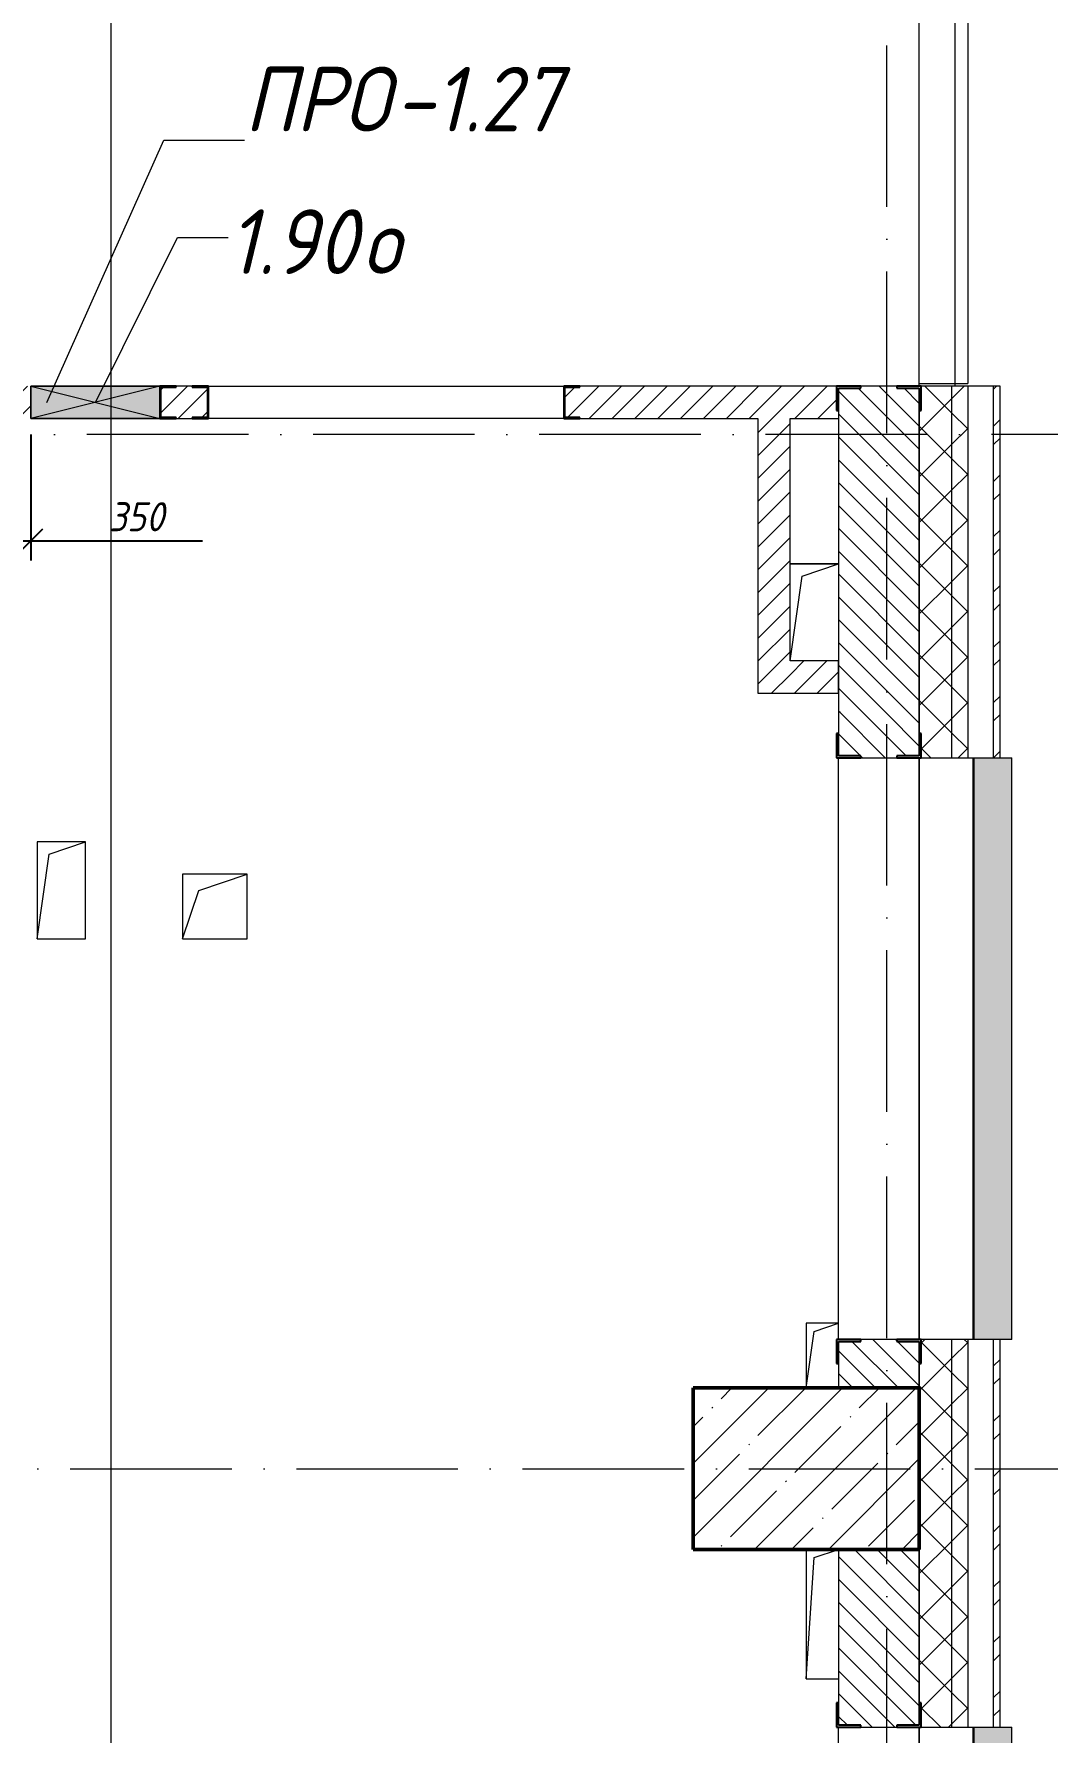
# Model space of a CAD drawing. Header units: millimetres. Extents: x -12989 to 629078, y -109036 to 555275.
# Drawn here: x 611523 to 614659, y 329458 to 334713 of the extents above; entities that cross this region are included whole.
import ezdxf

# ---------------------------------------------------------------- set-up
doc = ezdxf.new("R2010")
doc.units = ezdxf.units.MM
doc.linetypes.add('50_200_ШТРИХ_1Т_ш5_п1_п1_', pattern=[700, 500, -100, 0, -100])
for name, color, linetype, lineweight in [('A-____-____-DIMS', 7, 'Continuous', 9), ('A-DETL-GENF-OTLN', 7, 'Continuous', 9), ('A-FLOR-____-OTLN', 7, 'Continuous', 9), ('A-GENM-____-IDEN', 7, 'Continuous', 9), ('A-GENM-____-MCUT', 7, 'Continuous', 25), ('A-GENM-____-OTLN', 7, 'Continuous', 9), ('A-GENM-____-OTLN-1', 7, 'Continuous', 25), ('A-GLAZ-____-IDEN', 7, 'Continuous', 9), ('A-GLAZ-____-OTLN', 7, 'Continuous', 9), ('A-WALL-____-MCUT', 7, 'Continuous', 13), ('A-WALL-____-MCUT-1', 7, 'Continuous', 9), ('A-WALL-____-OTLN', 7, 'Continuous', 9), ('A-WALL-____-PATT-1', 7, 'Continuous', 9), ('A-WALL-FNSH-MCUT-1', 7, 'Continuous', 9), ('I-WALL-____-OTLN', 7, 'Continuous', 9), ('S-COLS-____-MCUT', 7, 'Continuous', 50), ('S-COLS-____-OTLN', 7, 'Continuous', 9), ('S-GRID-____-OTLN-1', 7, '50_200_ШТРИХ_1Т_ш5_п1_п1_', 9)]:
    doc.layers.add(name, color=color, linetype=linetype, lineweight=lineweight)
doc.layers.add('A-GLAZ-____-OTLN-1', color=7, linetype='Continuous', lineweight=9, true_color=0xc0c0c0)
doc.layers.add('G-____-____-SYMB-1', color=9, linetype='Continuous', lineweight=9, true_color=0x808080)
doc.styles.add('ISOCPEUR_I_11', font='isocpeui.ttf', dxfattribs={"width": 0.9, "height": 200})
doc.styles.add('ISOCPEUR_I_7', font='isocpeui.ttf', dxfattribs={"width": 0.9, "height": 90})
doc.dimstyles.new('ISO-1_8_0_9К_СРЕДНИЙ_Кладочные_1', dxfattribs={"dimscale": 304.8, "dimtxt": 89.638306, "dimasz": 0.246063, "dimexe": 0.19685, "dimexo": 0, "dimgap": 0, "dimtad": 1, "dimdec": 3, "dimrnd": 0.001, "dimdsep": 46, "dimtxsty": 'ISOCPEUR_I_7', "dimblk1": 'OBLIQUE', "dimblk2": 'OBLIQUE', "dimsah": 1, "dimcen": 0.09, "dimdle": 0.19685, "dimazin": 0, "dimtfac": 1, "dimtdec": 4, "dimtix": 1, "dimtmove": 0, "dimatfit": 3, "dimfxl": 1, "dimtvp": 1, "dimtolj": 1, "dimtzin": 0, "dimarcsym": 2})
pattern_1 = [(45, (513013.31, 265891.49), (-35.35534, 35.35534), [])]
pattern_2 = [(135, (513013.31, 265891.49), (-35.35534, -35.35534), [])]
pattern_3 = [(45, (513013.31, 265891.49), (-70.71068, 70.71068), []), (135, (513013.31, 265891.49), (-70.71068, -70.71068), [])]

# ---------------------------------------------------------------- blocks, each defined once
blk = doc.blocks.new('BSC_Колонна _Прямоугольная - 500х700-V127-АР1_План отверстий 1 этажа в осях 1-64_Ю-ЯЯ')
at = {"layer": 'S-COLS-____-OTLN'}
h = blk.add_hatch(dxfattribs=at)
h.set_pattern_fill('FP_138', color=256, style=0, pattern_type=2)
h.set_pattern_definition([(315, (-64381.04, 100900), (114.04925, 114.04925), []), (315, (-64381.04, 100785.95), (114.04925, 114.04925), [201.613, -40.323, 3.353, -36.97])])
h.paths.add_polyline_path([(-250, 167.9), (-250, -350), (250, -350), (250, 350), (-250, 350)], flags=0)
at = {"layer": 'S-COLS-____-MCUT'}
for p, q in [((250, 350), (-250, 350)), ((-250, 350), (-250, -350)), ((250, -350), (250, 350)), ((-250, -350), (250, -350))]:
    blk.add_line(p, q, dxfattribs=at)
blk = doc.blocks.new('Фахверк_СКБ_Уголок - 250_2700-27497298-АР1_План отверстий 1 этажа в осях 1-64_Ю-ЯЯ')
at = {"layer": 'A-GENM-____-MCUT'}
for p, q in [((200, 181), (125, 181)), ((125, 181), (125, 106)), ((131, 106), (131, 175)), ((131, 175), (200, 175)), ((200, 175), (200, 181)), ((125, 106), (131, 106)), ((131, -6), (125, -6)), ((125, -6), (125, -81)), ((131, -75), (131, -6)), ((125, -81), (200, -81)), ((200, -75), (131, -75)), ((200, -81), (200, -75))]:
    blk.add_line(p, q, dxfattribs=at)
blk = doc.blocks.new('Фахверк_СКБ_Уголок - 250_2700_1-27501432-АР1_План отверстий 1 этажа в осях 1-64_Ю-ЯЯ')
at = {"layer": 'A-GENM-____-MCUT'}
for p, q in [((200, 181), (125, 181)), ((125, 181), (125, 106)), ((131, 106), (131, 175)), ((131, 175), (200, 175)), ((200, 175), (200, 181)), ((125, 106), (131, 106)), ((131, -6), (125, -6)), ((125, -6), (125, -81)), ((131, -75), (131, -6)), ((125, -81), (200, -81)), ((200, -75), (131, -75)), ((200, -81), (200, -75))]:
    blk.add_line(p, q, dxfattribs=at)
blk = doc.blocks.new('154_Фахверк_СКБ_Швеллер - Тип_100_4010-27789772-АР1_План отверстий 1 этажа в осях 1-64_Ю-ЯЯ')
at = {"layer": 'A-GENM-____-MCUT'}
for p, q in [((175, 50), (125, 50)), ((125, 50), (125, -50)), ((128, 47), (175, 47)), ((128, -47), (128, 47)), ((175, 47), (175, 50)), ((125, -50), (175, -50)), ((175, -47), (128, -47)), ((175, -50), (175, -47))]:
    blk.add_line(p, q, dxfattribs=at)
blk = doc.blocks.new('AR_Отверстие прямоугольное _в плите_ - AR_Отверстие прямоугольное _в плите_-30459630-АР1_План отверстий 1 этажа в осях 1-64_Ю-ЯЯ')
at = {"layer": 'A-GENM-____-OTLN'}
for p, q in [((75, 150), (-75, 150)), ((-75, 150), (-75, -150)), ((-75, -150), (-37.5, 112.5)), ((-37.5, 112.5), (75, 150)), ((75, -150), (75, 150)), ((-75, -150), (75, -150))]:
    blk.add_line(p, q, dxfattribs=at)
blk = doc.blocks.new('AR_Отверстие прямоугольное _в плите_ - AR_Отверстие прямоугольное _в плите_-30459597-АР1_План отверстий 1 этажа в осях 1-64_Ю-ЯЯ')
at = {"layer": 'A-GENM-____-OTLN'}
for p, q in [((100, 100), (-100, 100)), ((-100, 100), (-100, -100)), ((-50, 50), (100, 100)), ((100, -100), (100, 100)), ((-100, -100), (-50, 50)), ((-100, -100), (100, -100))]:
    blk.add_line(p, q, dxfattribs=at)
blk = doc.blocks.new('AR_Отверстие прямоугольное _в плите_ - AR_Отверстие прямоугольное _в плите_-30423637-АР1_План отверстий 1 этажа в осях 1-64_Ю-ЯЯ')
at = {"layer": 'A-GENM-____-OTLN'}
for p, q in [((75, 150), (-75, 150)), ((-75, -150), (-37.5, 112.5)), ((-37.5, 112.5), (75, 150))]:
    blk.add_line(p, q, dxfattribs=at)
blk = doc.blocks.new('AR_Отверстие прямоугольное _в плите_ - AR_Отверстие прямоугольное _в плите_-30511973-АР1_План отверстий 1 этажа в осях 1-64_Ю-ЯЯ')
at = {"layer": 'A-GENM-____-OTLN'}
for p, q in [((-50, 200), (-50, -200)), ((-50, -200), (-25, 175)), ((-25, 175), (50, 200)), ((-50, -200), (50, -200))]:
    blk.add_line(p, q, dxfattribs=at)
blk = doc.blocks.new('AR_Отверстие прямоугольное _в плите_ - AR_Отверстие прямоугольное _в плите_-V223-АР1_План отверстий 1 этажа в осях 1-64_Ю-ЯЯ')
at = {"layer": 'A-GENM-____-OTLN'}
for p, q in [((50, 100), (-50, 100)), ((-50, 100), (-50, -100)), ((-50, -100), (-25, 75)), ((-25, 75), (50, 100))]:
    blk.add_line(p, q, dxfattribs=at)
blk = doc.blocks.new('Отлив_СКБ - Отлив витража_120_НВФ-31885687-АР1_План отверстий 1 этажа в осях 1-64_Ю-ЯЯ')
at = {"layer": 'A-GLAZ-____-OTLN-1'}
for points in [[(0, -2), (1800, -2), (1800, 0), (0, 0)], [(877.1, -120), (1800, -120), (1800, -2), (0, -2), (0, -120)]]:
    blk.add_hatch(color=256, dxfattribs=at).paths.add_polyline_path(points, flags=0)
at = {"layer": 'A-GLAZ-____-OTLN'}
for p, q in [((0, 0), (1800, 0)), ((1800, -2), (0, -2)), ((0, -120), (0, -83)), ((1800, -83), (1800, -120)), ((0, -120), (1800, -120))]:
    blk.add_line(p, q, dxfattribs=at)
blk = doc.blocks.new('AR_Отверстие прямоугольное _в стене_ - AR_Отверстие прямоугольное _в стене__ОВ-36730822-АР1_План отверстий 1 этажа в осях 1-64_Ю-ЯЯ')
at = {"layer": 'A-GLAZ-____-OTLN'}
blk.add_hatch(color=256, dxfattribs=at).paths.add_polyline_path([(200, -50), (200, 50), (-200, 50), (-200, -50)], flags=0)
at = {"layer": 'A-DETL-GENF-OTLN'}
for p, q in [((-200, -50), (-200, 50)), ((-200, 50), (200, 50)), ((200, 50), (-200, -50)), ((-200, 50), (200, -50)), ((200, 50), (-200, 50)), ((-200, 50), (-200, -50)), ((200, -50), (-200, -50)), ((-200, -50), (200, -50))]:
    blk.add_line(p, q, dxfattribs=at)
blk = doc.blocks.new('154_Фахверк_СКБ_Швеллер - Тип_100_4010_1-28088705-АР1_План отверстий 1 этажа в осях 1-64_Ю-ЯЯ')
at = {"layer": 'A-GENM-____-MCUT'}
for p, q in [((175, 50), (125, 50)), ((125, 50), (125, -50)), ((128, 47), (175, 47)), ((128, -47), (128, 47)), ((175, 47), (175, 50)), ((125, -50), (175, -50)), ((175, -47), (128, -47)), ((175, -50), (175, -47))]:
    blk.add_line(p, q, dxfattribs=at)
blk = doc.blocks.new('_Oblique')
at = {"color": 0, "linetype": 'ByBlock', "lineweight": -2}
blk.add_line((-0.5, -0.5), (0.5, 0.5), dxfattribs=at)
blk = doc.blocks.new('*D5703')
at = {"layer": 'A-____-____-DIMS', "color": 0, "lineweight": -2, "transparency": 16777216}
for p, q in [((611513.3, 333472.5), (611513.3, 333083.5)), ((611163.3, 333134.4), (611163.3, 333203.5)), ((611103.3, 333143.5), (611513.3, 333143.5)), ((611513.3, 333143.5), (612045, 333143.5))]:
    blk.add_line(p, q, dxfattribs=at)
at = {"layer": 'Defpoints', "color": 0, "transparency": 16777216}
for p in [(611513.3, 333472.5), (611163.3, 333134.4), (611513.3, 333143.5)]:
    blk.add_point(p, dxfattribs=at)
at = {"layer": 'A-____-____-DIMS', "color": 0, "lineweight": -2, "transparency": 16777216, "xscale": 75, "yscale": 75, "zscale": 75, "rotation": 180}
blk.add_blockref('_Oblique', (611163.3, 333143.5), dxfattribs=at)
at = {"layer": 'A-____-____-DIMS', "color": 0, "lineweight": -2, "transparency": 16777216, "xscale": 75, "yscale": 75, "zscale": 75}
blk.add_blockref('_Oblique', (611513.3, 333143.5), dxfattribs=at)
at = {"layer": 'A-____-____-DIMS', "color": 0, "transparency": 16777216, "insert": (611754.1, 333263.5), "char_height": 90, "width": 409.578, "attachment_point": 1, "line_spacing_factor": 1.149209, "style": 'ISOCPEUR_I_7'}
blk.add_mtext('\\A1;350', dxfattribs=at)

msp = doc.modelspace()

# ---------------------------------------------------------------- hatches: boundary and pattern name
at = {"layer": 'A-WALL-____-PATT-1'}
h = msp.add_hatch(dxfattribs=at)
h.set_pattern_fill('FP_1', color=256, style=0, pattern_type=2)
h.set_pattern_definition(pattern_3)
h.paths.add_polyline_path([(614413.3109, 312707.5335), (614413.3109, 312972.5335), (614363.3109, 312972.5335), (614363.3109, 312707.5335)], flags=0)
h.paths.add_polyline_path([(614413.3109, 315072.5335), (614413.3109, 315672.5335), (614363.3109, 315672.5335), (614363.3109, 315072.5335)], flags=0)
h.paths.add_polyline_path([(614363.3109, 317072.5335), (614413.3109, 317072.5335), (614413.3109, 321672.5335), (614363.3109, 321672.5335), (614363.3109, 319886.3792)], flags=0)
h.paths.add_polyline_path([(614363.3109, 323472.5335), (614413.3109, 323472.5335), (614413.3109, 324672.5335), (614363.3109, 324672.5335), (614363.3109, 323922.592)], flags=0)
h.paths.add_polyline_path([(614413.3109, 326472.5335), (614413.3109, 327672.5335), (614363.3109, 327672.5335), (614363.3109, 326472.5335)], flags=0)
h.paths.add_polyline_path([(614413.3109, 329472.5335), (614413.3109, 330672.5335), (614363.3109, 330672.5335), (614363.3109, 329472.5335)], flags=0)
h.paths.add_polyline_path([(614363.3109, 332472.5335), (614413.3109, 332472.5335), (614413.3109, 333622.5335), (614363.3109, 333622.5335), (614363.3109, 332802.2601)], flags=0)
h.paths.add_polyline_path([(614413.3109, 335372.5335), (614413.3109, 336622.5335), (614363.3109, 336622.5335), (614363.3109, 335372.5335)], flags=0)
h.paths.add_polyline_path([(614413.3109, 338422.5335), (614413.3109, 339622.5335), (614363.3109, 339622.5335), (614363.3109, 338422.5335)], flags=0)
h.paths.add_polyline_path([(614363.3109, 341422.5335), (614413.3109, 341422.5335), (614413.3109, 342622.5335), (614363.3109, 342622.5335), (614363.3109, 342489.1708)], flags=0)
h.paths.add_polyline_path([(614363.3109, 344422.5335), (614413.3109, 344422.5335), (614413.3109, 351722.5335), (614363.3109, 351722.5335), (614363.3109, 344910.8985)], flags=0)
h = msp.add_hatch(dxfattribs=at)
h.set_pattern_fill('FP_1', color=256, style=0, pattern_type=2)
h.set_pattern_definition(pattern_3)
h.paths.add_polyline_path([(614363.3109, 312707.5335), (614363.3109, 312972.5335), (614263.3109, 312972.5335), (614263.3109, 312707.5335)], flags=0)
h.paths.add_polyline_path([(614363.3109, 315072.5335), (614363.3109, 315672.5335), (614263.3109, 315672.5335), (614263.3109, 315072.5335)], flags=0)
h.paths.add_polyline_path([(614363.3109, 317072.5335), (614363.3109, 321672.5335), (614269.3109, 321672.5335), (614269.3109, 321597.5335), (614263.3109, 321597.5335), (614263.3109, 317072.5335)], flags=0)
h.paths.add_polyline_path([(614363.3109, 323472.5335), (614363.3109, 324672.5335), (614269.3109, 324672.5335), (614269.3109, 324597.5335), (614263.3109, 324597.5335), (614263.3109, 323547.5335), (614269.3109, 323547.5335), (614269.3109, 323472.5335)], flags=0)
h.paths.add_polyline_path([(614363.3109, 326472.5335), (614363.3109, 327672.5335), (614269.3109, 327672.5335), (614269.3109, 327597.5335), (614263.3109, 327597.5335), (614263.3109, 326547.5335), (614269.3109, 326547.5335), (614269.3109, 326472.5335)], flags=0)
h.paths.add_polyline_path([(614269.3109, 329472.5335), (614363.3109, 329472.5335), (614363.3109, 330672.5335), (614269.3109, 330672.5335), (614269.3109, 330597.5335), (614263.3109, 330597.5335), (614263.3109, 329547.5335), (614269.3109, 329547.5335), (614269.3109, 329478.5335)], flags=0)
h.paths.add_polyline_path([(614363.3109, 332472.5335), (614363.3109, 333622.5335), (614269.3109, 333622.5335), (614269.3109, 333547.5335), (614263.3109, 333547.5335), (614263.3109, 332547.5335), (614269.3109, 332547.5335), (614269.3109, 332472.5335)], flags=0)
h.paths.add_polyline_path([(614269.3109, 335372.5335), (614363.3109, 335372.5335), (614363.3109, 336622.5335), (614269.3109, 336622.5335), (614269.3109, 336547.5335), (614263.3109, 336547.5335), (614263.3109, 335447.5335), (614269.3109, 335447.5335), (614269.3109, 335378.5335)], flags=0)
h.paths.add_polyline_path([(614269.3109, 338422.5335), (614363.3109, 338422.5335), (614363.3109, 339622.5335), (614263.3109, 339622.5335), (614263.3109, 338497.5335), (614269.3109, 338497.5335), (614269.3109, 338428.5335)], flags=0)
h.paths.add_polyline_path([(614269.3109, 341422.5335), (614363.3109, 341422.5335), (614363.3109, 342622.5335), (614269.3109, 342622.5335), (614269.3109, 342547.5335), (614263.3109, 342547.5335), (614263.3109, 341497.5335), (614269.3109, 341497.5335), (614269.3109, 341428.5335)], flags=0)
h.paths.add_polyline_path([(614363.3109, 344422.5335), (614363.3109, 351672.5335), (614263.3109, 351672.5335), (614263.3109, 344497.5335), (614269.3109, 344497.5335), (614269.3109, 344422.5335)], flags=0)
h = msp.add_hatch(dxfattribs=at)
h.set_pattern_fill('FP_5', color=256, style=0, pattern_type=2)
h.set_pattern_definition(pattern_1)
h.paths.add_polyline_path([(613213.3109, 333522.5335), (614013.3109, 333522.5335), (614013.3109, 333547.5335), (614007.3109, 333547.5335), (614007.3109, 333622.5335), (613213.3109, 333622.5335), (613213.3109, 333619.5335), (613166.3109, 333619.5335), (613166.3109, 333525.5335), (613213.3109, 333525.5335)], flags=0)
h.paths.add_polyline_path([(612013.3109, 333522.5335), (612013.3109, 333525.5335), (612060.3109, 333525.5335), (612060.3109, 333619.5335), (612013.3109, 333619.5335), (612013.3109, 333622.5335), (611963.3109, 333622.5335), (611963.3109, 333619.5335), (611916.3109, 333619.5335), (611916.3109, 333525.5335), (611963.3109, 333525.5335), (611963.3109, 333522.5335), (611977.9396, 333522.5335)], flags=0)
h.paths.add_polyline_path([(611513.3109, 333522.5335), (611513.3109, 333622.5335), (610863.3109, 333622.5335), (610863.3109, 333619.5335), (610816.3109, 333619.5335), (610816.3109, 333525.5335), (610863.3109, 333525.5335), (610863.3109, 333522.5335)], flags=0)
h.paths.add_polyline_path([(609563.3109, 333522.5335), (609563.3109, 333525.5335), (609610.3109, 333525.5335), (609610.3109, 333619.5335), (609563.3109, 333619.5335), (609563.3109, 333622.5335), (609263.3109, 333622.5335), (609263.3109, 333619.5335), (609216.3109, 333619.5335), (609216.3109, 333525.5335), (609263.3109, 333525.5335), (609263.3109, 333522.5335), (609463.3109, 333522.5335)], flags=0)
h.paths.add_polyline_path([(607963.3109, 333522.5335), (607963.3109, 333525.5335), (608010.3109, 333525.5335), (608010.3109, 333619.5335), (607963.3109, 333619.5335), (607963.3109, 333622.5335), (607863.3109, 333622.5335), (607863.3109, 333522.5335)], flags=0)
h = msp.add_hatch(dxfattribs=at)
h.set_pattern_fill('FP_6', color=256, style=0, pattern_type=2)
h.set_pattern_definition(pattern_2)
h.paths.add_polyline_path([(614013.3109, 332612.5335), (614263.3109, 332612.5335), (614263.3109, 333616.5335), (614194.3109, 333616.5335), (614194.3109, 333622.5335), (614082.3109, 333622.5335), (614082.3109, 333616.5335), (614013.3109, 333616.5335), (614013.3109, 332802.2601)], flags=0)
h = msp.add_hatch(dxfattribs=at)
h.set_pattern_fill('FP_3', color=256, style=0, pattern_type=2)
h.set_pattern_definition([(45, (513013.31, 265891.49), (-85.53659, 85.53659), []), (45, (513070.34, 265891.49), (-85.53659, 85.53659), [])])
h.paths.add_polyline_path([(614513.3109, 312707.5335), (614513.3109, 312972.5335), (614493.3109, 312972.5335), (614493.3109, 312707.5335)], flags=0)
h.paths.add_polyline_path([(614513.3109, 315072.5335), (614513.3109, 315672.5335), (614493.3109, 315672.5335), (614493.3109, 315072.5335)], flags=0)
h.paths.add_polyline_path([(614513.3109, 317072.5335), (614513.3109, 321672.5335), (614493.3109, 321672.5335), (614493.3109, 317072.5335)], flags=0)
h.paths.add_polyline_path([(614493.3109, 323472.5335), (614513.3109, 323472.5335), (614513.3109, 324674.0335), (614493.3109, 324674.0335), (614493.3109, 323922.592)], flags=0)
h.paths.add_polyline_path([(614513.3109, 326472.5335), (614513.3109, 327672.5335), (614493.3109, 327672.5335), (614493.3109, 326472.5335)], flags=0)
h.paths.add_polyline_path([(614513.3109, 329472.5335), (614513.3109, 330672.5335), (614493.3109, 330672.5335), (614493.3109, 329472.5335)], flags=0)
h.paths.add_polyline_path([(614513.3109, 332472.5335), (614513.3109, 333622.5335), (614493.3109, 333622.5335), (614493.3109, 332472.5335)], flags=0)
h = msp.add_hatch(dxfattribs=at)
h.set_pattern_fill('FP_5', color=256, style=0, pattern_type=2)
h.set_pattern_definition(pattern_1)
h.paths.add_polyline_path([(613863.3109, 332672.5335), (613863.3109, 333522.5335), (613763.3109, 333522.5335), (613763.3109, 332672.5335)], flags=0)
h = msp.add_hatch(dxfattribs=at)
h.set_pattern_fill('FP_5', color=256, style=0, pattern_type=2)
h.set_pattern_definition(pattern_1)
h.paths.add_polyline_path([(614013.3109, 332672.5335), (614013.3109, 332772.5335), (613863.3109, 332772.5335), (613863.3109, 332672.5335)], flags=0)
h = msp.add_hatch(dxfattribs=at)
h.set_pattern_fill('FP_6', color=256, style=0, pattern_type=2)
h.set_pattern_definition(pattern_2)
h.paths.add_polyline_path([(614263.3109, 330522.5335), (614263.3109, 330666.5335), (614194.3109, 330666.5335), (614194.3109, 330672.5335), (614082.3109, 330672.5335), (614082.3109, 330666.5335), (614013.3109, 330666.5335), (614013.3109, 330522.5335), (614194.3109, 330522.5335)], flags=0)
h.paths.add_polyline_path([(614194.3109, 332472.5335), (614194.3109, 332478.5335), (614263.3109, 332478.5335), (614263.3109, 332612.5335), (614013.3109, 332612.5335), (614013.3109, 332478.5335), (614082.3109, 332478.5335), (614082.3109, 332472.5335)], flags=0)
h = msp.add_hatch(dxfattribs=at)
h.set_pattern_fill('FP_6', color=256, style=0, pattern_type=2)
h.set_pattern_definition(pattern_2)
h.paths.add_polyline_path([(614194.3109, 327522.5335), (614263.3109, 327522.5335), (614263.3109, 327666.5335), (614194.3109, 327666.5335), (614194.3109, 327672.5335), (614082.3109, 327672.5335), (614082.3109, 327666.5335), (614013.3109, 327666.5335), (614013.3109, 327522.5335)], flags=0)
h.paths.add_polyline_path([(614082.3109, 329472.5335), (614194.3109, 329472.5335), (614194.3109, 329478.5335), (614263.3109, 329478.5335), (614263.3109, 330022.5335), (614013.3109, 330022.5335), (614013.3109, 329478.5335), (614082.3109, 329478.5335)], flags=0)

# ---------------------------------------------------------------- linework, layer by layer
at = {"layer": 'A-FLOR-____-OTLN'}
msp.add_line((613863.3109, 333072.5335), (614013.3109, 333072.5335), dxfattribs=at)
at = {"layer": 'A-GENM-____-IDEN'}
for p, q in [((611563.3109, 333572.5335), (611925.6217, 334383.6805)), ((611925.6217, 334383.6805), (612174.7298, 334383.6805))]:
    msp.add_line(p, q, dxfattribs=at)
at = {"layer": 'A-GLAZ-____-IDEN'}
for p, q in [((611713.3109, 333572.5335), (611967.2019, 334082.1805)), ((611967.2019, 334082.1805), (612123.9622, 334082.1805))]:
    msp.add_line(p, q, dxfattribs=at)
at = {"layer": 'A-WALL-____-MCUT'}
for p, q in [((614194.3109, 333622.5335), (614082.3109, 333622.5335)), ((614493.3109, 333622.5335), (614269.3109, 333622.5335)), ((614493.3109, 332472.5335), (614493.3109, 333622.5335)), ((614013.3109, 333547.5335), (614013.3109, 332547.5335)), ((614263.3109, 332612.5335), (614263.3109, 333547.5335)), ((614263.3109, 333547.5335), (614263.3109, 332612.5335)), ((614082.3109, 332472.5335), (614194.3109, 332472.5335)), ((614269.3109, 332472.5335), (614493.3109, 332472.5335)), ((614194.3109, 330672.5335), (614082.3109, 330672.5335)), ((614493.3109, 330672.5335), (614269.3109, 330672.5335)), ((614493.3109, 329472.5335), (614493.3109, 330672.5335)), ((614013.3109, 330597.5335), (614013.3109, 330522.5335)), ((614013.3109, 330022.5335), (614013.3109, 329547.5335)), ((614082.3109, 329472.5335), (614194.3109, 329472.5335)), ((614269.3109, 329472.5335), (614493.3109, 329472.5335))]:
    msp.add_line(p, q, dxfattribs=at)
at = {"layer": 'A-WALL-____-MCUT-1'}
for p, q in [((614363.3109, 333622.5335), (614363.3109, 332472.5335)), ((614413.3109, 333622.5335), (614413.3109, 332472.5335)), ((614263.3109, 332547.5335), (614263.3109, 332612.5335)), ((614263.3109, 332612.5335), (614263.3109, 332547.5335)), ((614363.3109, 330672.5335), (614363.3109, 329472.5335)), ((614413.3109, 330672.5335), (614413.3109, 329472.5335)), ((614263.3109, 330522.5335), (614263.3109, 330597.5335)), ((614263.3109, 330597.5335), (614263.3109, 330522.5335)), ((614263.3109, 329547.5335), (614263.3109, 330022.5335)), ((614263.3109, 330022.5335), (614263.3109, 329547.5335))]:
    msp.add_line(p, q, dxfattribs=at)
at = {"layer": 'A-WALL-____-OTLN'}
for p, q in [((614263.3109, 333622.5335), (614263.3109, 335372.5335)), ((614373.3109, 335372.5335), (614373.3109, 333622.5335)), ((614413.3109, 335372.5335), (614413.3109, 333630.9412)), ((614263.3109, 333630.9412), (614413.3109, 333630.9412)), ((614013.3109, 330672.5335), (614013.3109, 332472.5335)), ((614263.3109, 332472.5335), (614263.3109, 330672.5335)), ((614263.3109, 330672.5335), (614263.3109, 332472.5335)), ((614013.3109, 327672.5335), (614013.3109, 329472.5335)), ((614263.3109, 329472.5335), (614263.3109, 327672.5335)), ((614263.3109, 327672.5335), (614263.3109, 329472.5335))]:
    msp.add_line(p, q, dxfattribs=at)
at = {"layer": 'A-WALL-FNSH-MCUT-1'}
for p, q in [((612013.3109, 333622.5335), (611963.3109, 333622.5335)), ((614007.3109, 333622.5335), (613213.3109, 333622.5335)), ((614513.3109, 333622.5335), (614493.3109, 333622.5335)), ((614513.3109, 332472.5335), (614513.3109, 333622.5335)), ((611963.3109, 333522.5335), (612013.3109, 333522.5335)), ((613213.3109, 333522.5335), (613763.3109, 333522.5335)), ((613763.3109, 333522.5335), (613763.3109, 332672.5335)), ((613863.3109, 333522.5335), (614013.3109, 333522.5335)), ((613863.3109, 332772.5335), (613863.3109, 333522.5335)), ((614013.3109, 332772.5335), (613863.3109, 332772.5335)), ((614013.3109, 332672.5335), (614013.3109, 332772.5335)), ((613763.3109, 332672.5335), (614013.3109, 332672.5335)), ((614493.3109, 332472.5335), (614513.3109, 332472.5335)), ((614513.3109, 330672.5335), (614493.3109, 330672.5335)), ((614513.3109, 329472.5335), (614513.3109, 330672.5335)), ((614493.3109, 329472.5335), (614513.3109, 329472.5335))]:
    msp.add_line(p, q, dxfattribs=at)
at = {"layer": 'G-____-____-SYMB-1'}
msp.add_line((611761.5109, 352512.0523), (611761.5109, 311297.8177), dxfattribs=at)
at = {"layer": 'I-WALL-____-OTLN'}
for p, q in [((612063.3109, 333622.5335), (613163.3109, 333622.5335)), ((613163.3109, 333522.5335), (612063.3109, 333522.5335))]:
    msp.add_line(p, q, dxfattribs=at)
at = {"layer": 'S-GRID-____-OTLN-1'}
for p, q in [((614163.3109, 305473.1205), (614163.3109, 356784.3429)), ((617087.7175, 333472.5335), (508344.5407, 333472.5335)), ((606034.5752, 330272.5335), (617087.7175, 330272.5335))]:
    msp.add_line(p, q, dxfattribs=at)

# ---------------------------------------------------------------- block references
at = {"layer": 'A-GENM-____-OTLN'}
for name, p in [('AR_Отверстие прямоугольное _в плите_ - AR_Отверстие прямоугольное _в плите_-30423637-АР1_План отверстий 1 этажа в осях 1-64_Ю-ЯЯ', (613938.3109, 332922.5335)), ('AR_Отверстие прямоугольное _в плите_ - AR_Отверстие прямоугольное _в плите_-30459630-АР1_План отверстий 1 этажа в осях 1-64_Ю-ЯЯ', (611608.3109, 332062.186)), ('AR_Отверстие прямоугольное _в плите_ - AR_Отверстие прямоугольное _в плите_-30459597-АР1_План отверстий 1 этажа в осях 1-64_Ю-ЯЯ', (612083.3109, 332012.186)), ('AR_Отверстие прямоугольное _в плите_ - AR_Отверстие прямоугольное _в плите_-V223-АР1_План отверстий 1 этажа в осях 1-64_Ю-ЯЯ', (613963.3109, 330622.5335)), ('AR_Отверстие прямоугольное _в плите_ - AR_Отверстие прямоугольное _в плите_-30511973-АР1_План отверстий 1 этажа в осях 1-64_Ю-ЯЯ', (613963.3109, 329822.5335))]:
    msp.add_blockref(name, p, dxfattribs=at)
at = {"layer": 'A-GENM-____-OTLN-1'}
for name, p in [('154_Фахверк_СКБ_Швеллер - Тип_100_4010_1-28088705-АР1_План отверстий 1 этажа в осях 1-64_Ю-ЯЯ', (611788.3109, 333572.5335)), ('154_Фахверк_СКБ_Швеллер - Тип_100_4010-27789772-АР1_План отверстий 1 этажа в осях 1-64_Ю-ЯЯ', (613038.3109, 333572.5335))]:
    msp.add_blockref(name, p, dxfattribs=at)
for name, p, rotation in [('154_Фахверк_СКБ_Швеллер - Тип_100_4010-27789772-АР1_План отверстий 1 этажа в осях 1-64_Ю-ЯЯ', (612188.3109, 333572.5335), 180), ('Фахверк_СКБ_Уголок - 250_2700-27497298-АР1_План отверстий 1 этажа в осях 1-64_Ю-ЯЯ', (614088.3109, 333747.5335), 270), ('Фахверк_СКБ_Уголок - 250_2700-27497298-АР1_План отверстий 1 этажа в осях 1-64_Ю-ЯЯ', (614188.3109, 332347.5335), 90), ('Фахверк_СКБ_Уголок - 250_2700_1-27501432-АР1_План отверстий 1 этажа в осях 1-64_Ю-ЯЯ', (614088.3109, 330797.5335), 270), ('Фахверк_СКБ_Уголок - 250_2700-27497298-АР1_План отверстий 1 этажа в осях 1-64_Ю-ЯЯ', (614188.3109, 329347.5335), 90)]:
    msp.add_blockref(name, p, dxfattribs=dict(at, rotation=rotation))
at = {"layer": 'A-GLAZ-____-OTLN'}
msp.add_blockref('AR_Отверстие прямоугольное _в стене_ - AR_Отверстие прямоугольное _в стене__ОВ-36730822-АР1_План отверстий 1 этажа в осях 1-64_Ю-ЯЯ', (611713.3109, 333572.5335), dxfattribs=at)
at = {"layer": 'A-GLAZ-____-OTLN', "rotation": 90}
for p in [(614430.3109, 330672.5335), (614430.3109, 327672.5335)]:
    msp.add_blockref('Отлив_СКБ - Отлив витража_120_НВФ-31885687-АР1_План отверстий 1 этажа в осях 1-64_Ю-ЯЯ', p, dxfattribs=at)
at = {"layer": 'S-COLS-____-OTLN', "rotation": 89.9999999999999}
msp.add_blockref('BSC_Колонна _Прямоугольная - 500х700-V127-АР1_План отверстий 1 этажа в осях 1-64_Ю-ЯЯ', (613913.3109, 330272.5335), dxfattribs=at)

# ---------------------------------------------------------------- texts
at = {"layer": 'A-GENM-____-IDEN', "char_height": 200, "attachment_point": 1, "style": 'ISOCPEUR_I_11'}
for s, insert, width in [('ПРО', (612174.7298, 334610.7966), 562.784625), ('-1.27', (612639.0735, 334610.7966), 663.79725)]:
    msp.add_mtext(s, dxfattribs=dict(at, insert=insert, width=width))
at = {"layer": 'A-GLAZ-____-IDEN', "char_height": 200, "attachment_point": 1, "style": 'ISOCPEUR_I_11'}
for s, insert, width in [('1.90', (612123.9622, 334169.795), 505.063125), ('\\fISOCPEUR|b0|i1|c204|p34|;\\W.9;о', (612540.681, 334169.795), 158.734125)]:
    msp.add_mtext(s, dxfattribs=dict(at, insert=insert, width=width))

# ---------------------------------------------------------------- dimensions: what is measured, and where the dimension line sits
at = {"layer": 'A-____-____-DIMS'}
dim = msp.add_linear_dim(base=(611513.3109, 333143.5426), p1=(611163.3109, 333134.4466), p2=(611513.3109, 333472.5335), dimstyle='ISO-1_8_0_9К_СРЕДНИЙ_Кладочные_1', override={"dimpost": '<>', "dimfxl": 486.623849}, dxfattribs=at)
dim.commit()
dim.dimension.update_dxf_attribs({"geometry": '*D5703', "text_midpoint": (611958.9285, 333143.5426), "dimtype": 160})

doc.saveas('drawing.dxf')
